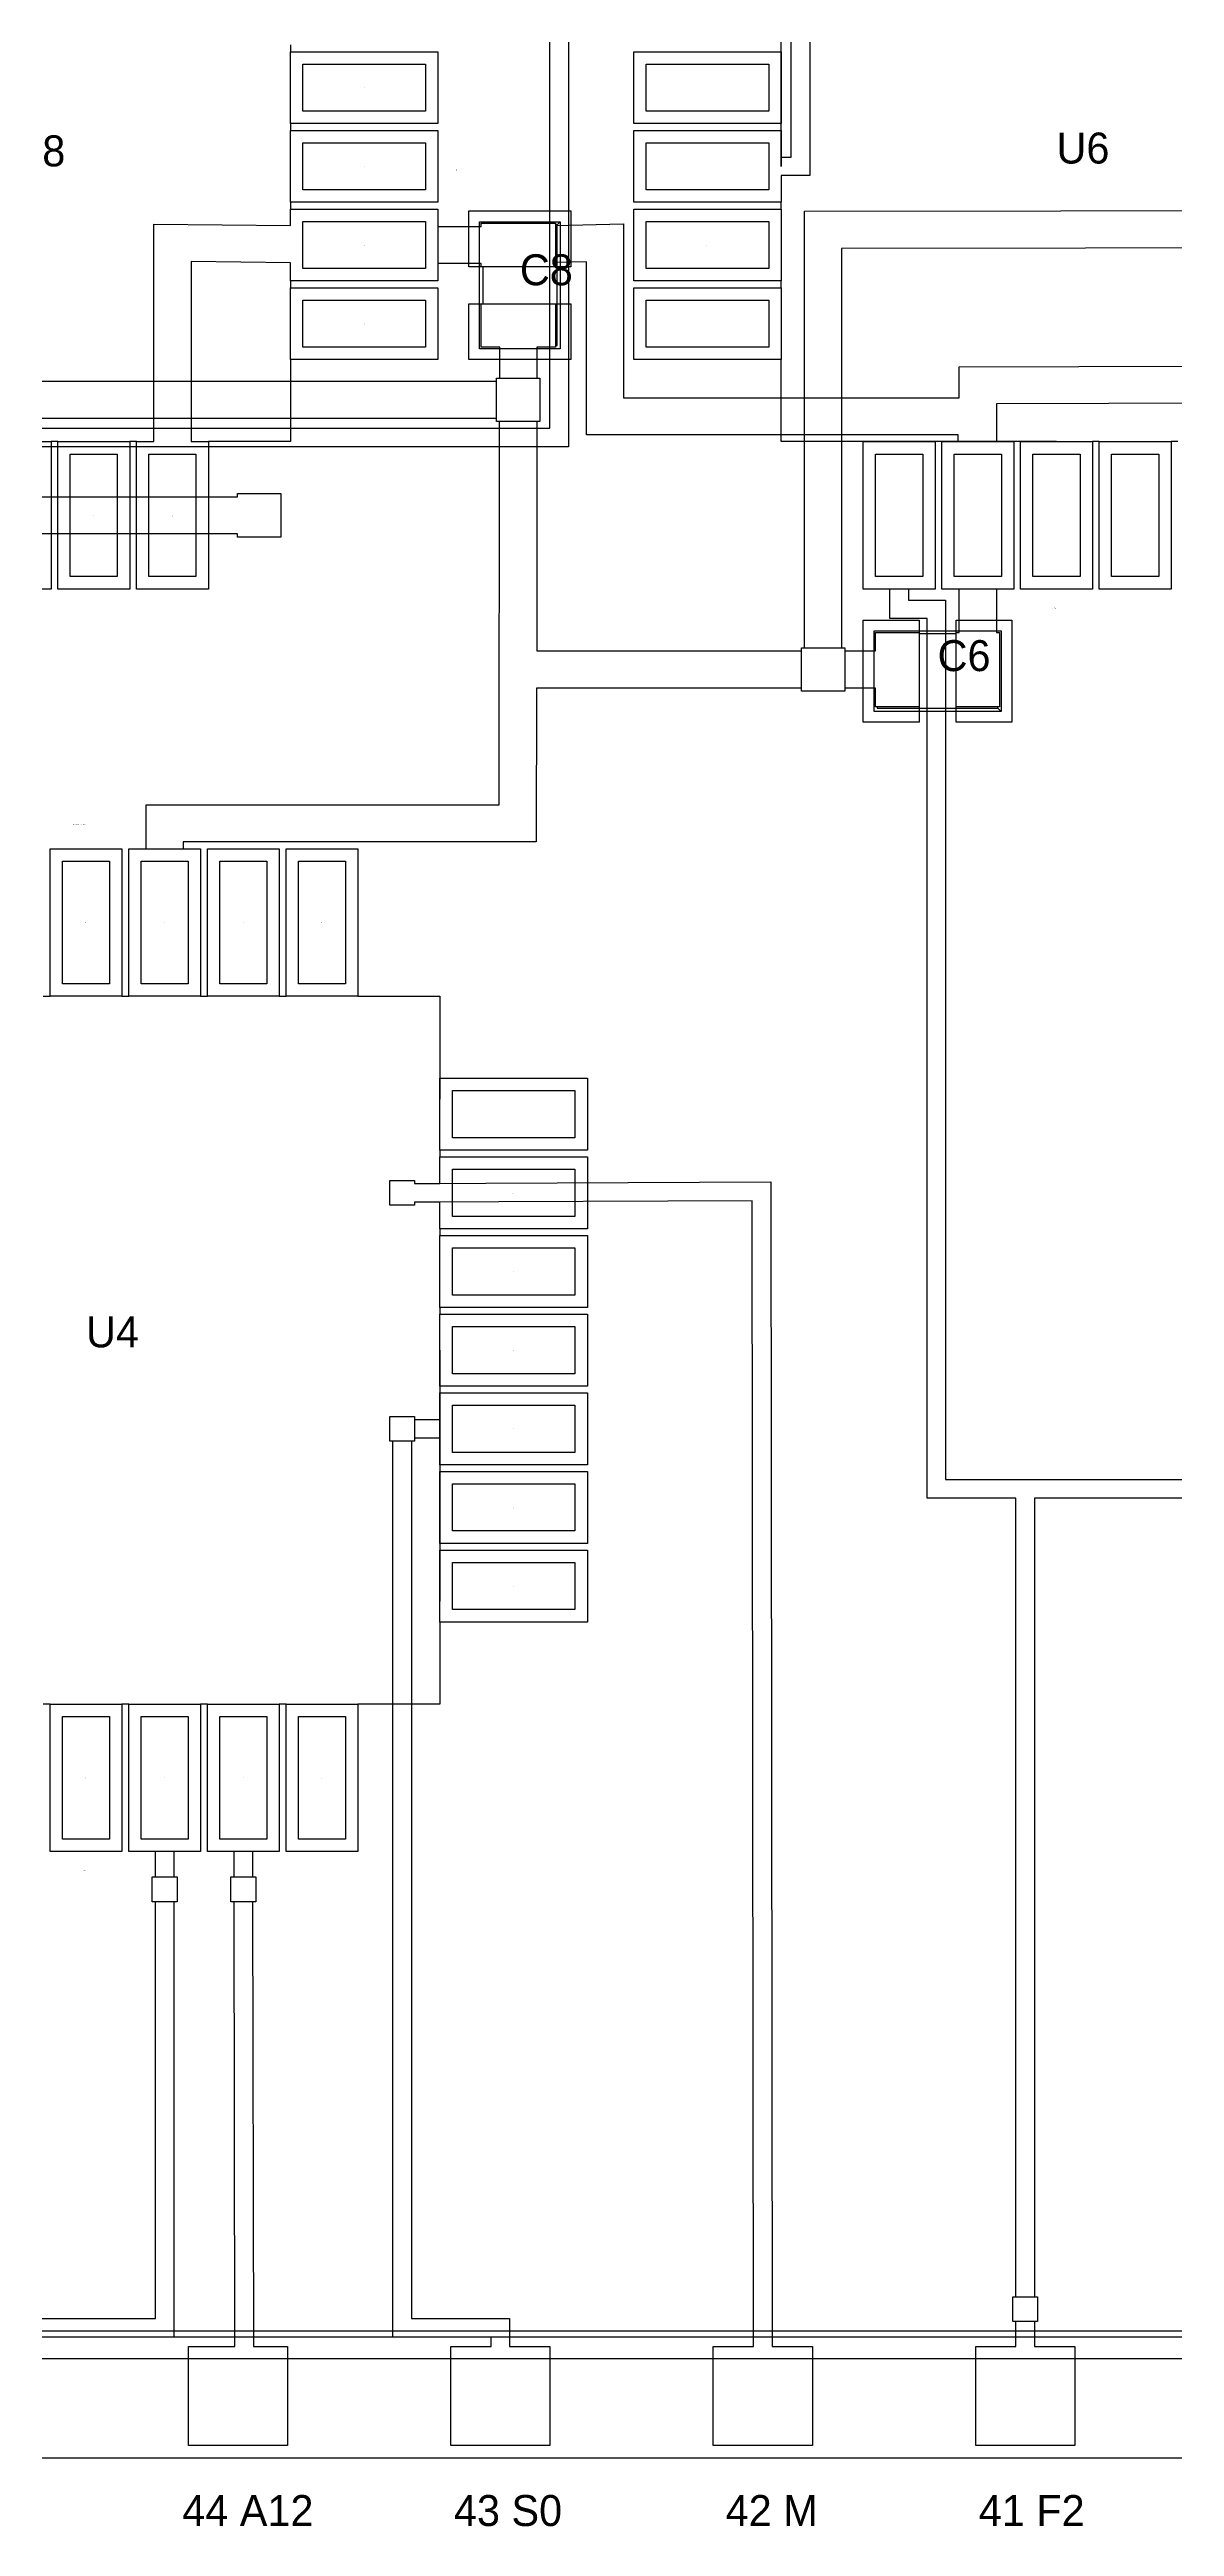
# Model space of a CAD drawing. Extents: x -40 to 39.9, y -38.3 to 38.1.
# Drawn here: x -7.28 to 10.88, y -38.11 to 1.89 of the extents above; entities that cross this region are included whole.
import ezdxf

# ---------------------------------------------------------------- set-up
doc = ezdxf.new("R2010")
doc.units = 0
for name, color, linetype in [('1st Routing Conductor', 2, 'CONTINUOUS'), ('2nd Routing Conductor', 8, 'CONTINUOUS'), ('Chip_wire_Bond', 7, 'CONTINUOUS'), ('Dimention  2', 7, 'CONTINUOUS'), ('Document 1', 7, 'CONTINUOUS'), ('Epoxy', 2, 'CONTINUOUS'), ('RefDes', 7, 'CONTINUOUS'), ('Routing Dielectric', 4, 'CONTINUOUS'), ('substrate utie', 9, 'CONTINUOUS')]:
    doc.layers.add(name, color=color, linetype=linetype)

msp = doc.modelspace()

# ---------------------------------------------------------------- linework, layer by layer
at = {"layer": '1st Routing Conductor', "color": 2}
for points in [[(-28.437, 3.722), (-28.401, -4.128), (-15.6, -4.128), (-15.6, -4.228), (0.8, -4.228), (0.8, 2.372), (-11.699, 2.372), (-11.723, 5.435), (-11.775, 5.435), (-11.775, 5.835), (-11.375, 5.835), (-11.375, 5.435), (-11.423, 5.435), (-11.401, 2.672), (1.1, 2.672), (1.1, -4.528), (-15.9, -4.528), (-15.9, -4.428), (-28.699, -4.428), (-28.737, 3.722), (-28.788, 3.722), (-28.788, 4.122), (-28.388, 4.122), (-28.388, 3.722)], [(-15.77, -4.07), (-15.77, 0.92), (-15.82, 0.92), (-15.82, 1.62), (-15.12, 1.62), (-15.12, 0.92), (-15.17, 0.92), (-15.17, -3.47), (-0.06, -3.47), (-0.06, -3.42), (0.639, -3.42), (0.639, -4.12), (-0.06, -4.12), (-0.06, -4.07)], [(-1.785, -16.374), (-1.385, -16.374), (-1.385, -16.423), (4.365, -16.399), (4.387, -35.2), (5.038, -35.2), (5.038, -35.5), (5.038, -36.8), (3.438, -36.8), (3.438, -35.5), (3.438, -35.2), (4.087, -35.2), (4.065, -16.701), (-1.385, -16.723), (-1.385, -16.774), (-1.785, -16.774)], [(-1.735, -35.05), (-1.735, -20.584), (-1.785, -20.584), (-1.785, -20.184), (-1.385, -20.184), (-1.385, -20.584), (-1.435, -20.584), (-1.435, -34.75), (0.15, -34.75), (0.15, -35.2), (0.8, -35.2), (0.8, -35.5), (0.8, -36.8), (-0.8, -36.8), (-0.8, -35.5), (-0.8, -35.2), (-0.15, -35.2), (-0.15, -35.05)], [(-8.625, -35.2), (-8.625, -34.75), (-5.57, -34.75), (-5.57, -28.019), (-5.62, -28.019), (-5.62, -27.619), (-5.22, -27.619), (-5.22, -28.019), (-5.27, -28.019), (-5.27, -35.05), (-8.325, -35.05), (-8.325, -35.2), (-7.675, -35.2), (-7.675, -35.5), (-7.675, -36.8), (-9.275, -36.8), (-9.275, -35.5), (-9.275, -35.2)], [(-4.288, -35.2), (-4.3, -28.019), (-4.35, -28.019), (-4.35, -27.619), (-3.95, -27.619), (-3.95, -28.019), (-4, -28.019), (-3.988, -35.2), (-3.437, -35.2), (-3.437, -35.5), (-3.437, -36.8), (-5.037, -36.8), (-5.037, -35.5), (-5.037, -35.2)], [(8.325, -35.2), (8.325, -34.8), (8.275, -34.8), (8.275, -34.4), (8.675, -34.4), (8.675, -34.8), (8.625, -34.8), (8.625, -35.2), (9.275, -35.2), (9.275, -35.5), (9.275, -36.8), (7.675, -36.8), (7.675, -35.5), (7.675, -35.2)]]:
    msp.add_lwpolyline(points, close=True, dxfattribs=at)
for points in [[(17.328, -1.308), (5.51, -1.325), (5.51, -7.775), (5.56, -7.775), (5.56, -8.475), (4.86, -8.475), (4.86, -7.775), (4.91, -7.775), (4.91, -0.725), (17.328, -0.708)], [(-8.135, -5.335), (-4.245, -5.335), (-4.245, -5.285), (-3.545, -5.285), (-3.545, -5.985), (-4.245, -5.985), (-4.245, -5.935), (-7.535, -5.935)]]:
    msp.add_lwpolyline(points, dxfattribs=at)
at = {"layer": '2nd Routing Conductor', "color": 8}
for points in [[(4.535, 0.15), (4.695, 0.15), (4.695, 16.848), (4.39, 16.844), (4.39, 15.797), (3.23, 15.797), (3.23, 18.177), (4.39, 18.177), (4.39, 17.144), (4.995, 17.152), (4.995, -0.15), (4.535, -0.15), (4.535, -0.58), (2.155, -0.58), (2.155, 0.58), (4.535, 0.58)], [(-1.01, 1.85), (-1.01, 0.69), (-3.39, 0.69), (-3.39, 1.85)], [(4.535, 0.69), (2.155, 0.69), (2.155, 1.85), (4.535, 1.85)], [(-1.01, 0.58), (-1.01, -0.58), (-3.39, -0.58), (-3.39, 0.58)], [(4.535, -1.85), (2.155, -1.85), (2.155, -0.69), (4.535, -0.69)], [(-1.01, -1.96), (-1.01, -3.12), (-3.39, -3.12), (-3.39, -1.96)], [(4.535, -3.12), (2.155, -3.12), (2.155, -1.96), (4.535, -1.96)], [(0.58, -10.909), (-5.12, -10.909), (-5.12, -11.019), (-4.84, -11.019), (-4.84, -13.399), (-6, -13.399), (-6, -11.019), (-5.72, -11.019), (-5.72, -10.309), (-0.02, -10.309), (-0.012, -4.12), (-0.06, -4.12), (-0.06, -3.42), (-0.011, -3.42), (-0.01, -2.92), (-0.31, -2.92), (-0.31, -2.22), (0.89, -2.22), (0.89, -2.92), (0.59, -2.92), (0.59, -3.42), (0.639, -3.42), (0.639, -4.12), (0.59, -4.12), (0.59, -7.825), (4.86, -7.825), (4.86, -7.775), (5.56, -7.775), (5.56, -7.825), (6.06, -7.825), (6.06, -7.525), (6.76, -7.525), (6.76, -8.725), (6.06, -8.725), (6.06, -8.425), (5.56, -8.425), (5.56, -8.475), (4.86, -8.475), (4.86, -8.425), (0.583, -8.425)], [(-8.415, -6.825), (-8.415, -4.445), (-7.255, -4.445), (-7.255, -6.825), (-7.535, -6.825), (-7.535, -7.285), (-7.485, -7.285), (-7.485, -7.985), (-8.185, -7.985), (-8.185, -7.285), (-8.135, -7.285), (-8.135, -6.825)], [(-5.985, -6.825), (-7.145, -6.825), (-7.145, -4.445), (-5.985, -4.445)], [(9.56, -6.825), (8.4, -6.825), (8.4, -4.445), (9.56, -4.445)], [(10.83, -6.825), (9.67, -6.825), (9.67, -4.445), (10.83, -4.445)], [(-6.11, -13.399), (-7.27, -13.399), (-7.27, -11.019), (-6.11, -11.019)], [(-3.57, -13.399), (-4.73, -13.399), (-4.73, -11.019), (-3.57, -11.019)], [(-2.3, -13.399), (-3.46, -13.399), (-3.46, -11.019), (-2.3, -11.019)], [(1.405, -15.884), (-0.975, -15.884), (-0.975, -14.724), (1.405, -14.724)], [(-1.785, -16.374), (-1.385, -16.374), (-1.385, -16.424), (-0.975, -16.424), (-0.975, -15.994), (1.405, -15.994), (1.405, -17.154), (-0.975, -17.154), (-0.975, -16.724), (-1.385, -16.724), (-1.385, -16.774), (-1.785, -16.774)], [(1.405, -18.424), (-0.975, -18.424), (-0.975, -17.264), (1.405, -17.264)], [(1.405, -19.694), (-0.975, -19.694), (-0.975, -18.534), (1.405, -18.534)], [(-1.785, -20.184), (-1.385, -20.184), (-1.385, -20.234), (-0.975, -20.234), (-0.975, -19.804), (1.405, -19.804), (1.405, -20.964), (-0.975, -20.964), (-0.975, -20.534), (-1.385, -20.534), (-1.385, -20.584), (-1.785, -20.584)], [(1.405, -22.234), (-0.975, -22.234), (-0.975, -21.074), (1.405, -21.074)], [(1.405, -23.504), (-0.975, -23.504), (-0.975, -22.344), (1.405, -22.344)], [(-6.11, -27.209), (-7.27, -27.209), (-7.27, -24.829), (-6.11, -24.829)], [(-5.57, -27.619), (-5.57, -27.209), (-6, -27.209), (-6, -24.829), (-4.84, -24.829), (-4.84, -27.209), (-5.27, -27.209), (-5.27, -27.619), (-5.22, -27.619), (-5.22, -28.019), (-5.62, -28.019), (-5.62, -27.619)], [(-4.73, -24.829), (-3.57, -24.829), (-3.57, -27.209), (-4, -27.209), (-4, -27.619), (-3.95, -27.619), (-3.95, -28.019), (-4.35, -28.019), (-4.35, -27.619), (-4.3, -27.619), (-4.3, -27.209), (-4.73, -27.209)], [(-2.3, -27.209), (-3.46, -27.209), (-3.46, -24.829), (-2.3, -24.829)]]:
    msp.add_lwpolyline(points, close=True, dxfattribs=at)
for points in [[(17.078, -3.81), (8.01, -3.834), (8.01, -4.445), (8.29, -4.445), (8.29, -6.825), (8.01, -6.825), (8.01, -7.525), (8.06, -7.525), (8.06, -8.725), (7.36, -8.725), (7.36, -7.525), (7.41, -7.525), (7.41, -6.825), (7.13, -6.825), (7.13, -4.445), (7.395, -4.445), (7.394, -4.335), (1.39, -4.335), (1.39, -1.543), (0.89, -1.555), (0.89, -1.62), (-0.31, -1.62), (-0.31, -1.57), (-1.01, -1.57), (-1.01, -1.85), (-3.39, -1.85), (-3.39, -1.557), (-4.995, -1.538), (-4.995, -4.445), (-4.715, -4.445), (-4.715, -5.335), (-4.245, -5.335), (-4.245, -5.285), (-3.545, -5.285), (-3.545, -5.985), (-4.245, -5.985), (-4.245, -5.935), (-4.715, -5.935), (-4.715, -6.825), (-5.875, -6.825), (-5.875, -4.445), (-5.595, -4.445), (-5.595, -0.932), (-3.39, -0.957), (-3.39, -0.69), (-1.01, -0.69), (-1.01, -0.97), (-0.31, -0.97), (-0.31, -0.92), (0.89, -0.92), (0.89, -0.955), (1.99, -0.927), (1.99, -3.735), (7.41, -3.735), (7.41, -3.236), (17.078, -3.21)], [(15.797, -21.502), (8.625, -21.502), (8.625, -34.4), (8.675, -34.4), (8.675, -34.8), (8.275, -34.8), (8.275, -34.4), (8.325, -34.4), (8.325, -21.502), (6.89, -21.502), (6.89, -7.302), (6.29, -7.302), (6.29, -6.825), (5.86, -6.825), (5.86, -4.445), (7.02, -4.445), (7.02, -6.825), (6.59, -6.825), (6.59, -7.002), (7.19, -7.002), (7.19, -21.202), (8.325, -21.202), (8.325, -21.2), (15.797, -21.202)]]:
    msp.add_lwpolyline(points, dxfattribs=at)
at = {"layer": 'Chip_wire_Bond', "color": 7}
for points in [[(-3.19, 1.65), (-1.21, 1.65), (-1.21, 0.89), (-3.19, 0.89)], [(2.355, 1.65), (4.335, 1.65), (4.335, 0.89), (2.355, 0.89)], [(-3.19, 0.38), (-1.21, 0.38), (-1.21, -0.38), (-3.19, -0.38)], [(4.335, 0.38), (4.335, -0.38), (2.355, -0.38), (2.355, 0.38)], [(-3.19, -0.89), (-1.21, -0.89), (-1.21, -1.65), (-3.19, -1.65)], [(4.335, -0.89), (4.335, -1.65), (2.355, -1.65), (2.355, -0.89)], [(-3.19, -2.16), (-1.21, -2.16), (-1.21, -2.92), (-3.19, -2.92)], [(4.335, -2.16), (4.335, -2.92), (2.355, -2.92), (2.355, -2.16)], [(-6.945, -4.645), (-6.185, -4.645), (-6.185, -6.625), (-6.945, -6.625)], [(-5.675, -4.645), (-4.915, -4.645), (-4.915, -6.625), (-5.675, -6.625)], [(6.82, -4.645), (6.82, -6.625), (6.06, -6.625), (6.06, -4.645)], [(8.09, -4.645), (8.09, -6.625), (7.33, -6.625), (7.33, -4.645)], [(9.36, -4.645), (9.36, -6.625), (8.6, -6.625), (8.6, -4.645)], [(9.87, -4.645), (10.63, -4.645), (10.63, -6.625), (9.87, -6.625)], [(-6.31, -11.219), (-6.31, -13.199), (-7.07, -13.199), (-7.07, -11.219)], [(-5.04, -11.219), (-5.04, -13.199), (-5.8, -13.199), (-5.8, -11.219)], [(-3.77, -11.219), (-3.77, -13.199), (-4.53, -13.199), (-4.53, -11.219)], [(-2.5, -11.219), (-2.5, -13.199), (-3.26, -13.199), (-3.26, -11.219)], [(1.205, -14.924), (1.205, -15.684), (-0.775, -15.684), (-0.775, -14.924)], [(1.205, -16.194), (1.205, -16.954), (-0.775, -16.954), (-0.775, -16.194)], [(-0.775, -17.464), (1.205, -17.464), (1.205, -18.224), (-0.775, -18.224)], [(1.205, -18.734), (1.205, -19.494), (-0.775, -19.494), (-0.775, -18.734)], [(1.205, -20.004), (1.205, -20.764), (-0.775, -20.764), (-0.775, -20.004)], [(1.205, -21.274), (1.205, -22.034), (-0.775, -22.034), (-0.775, -21.274)], [(1.205, -22.544), (1.205, -23.304), (-0.775, -23.304), (-0.775, -22.544)], [(-6.31, -25.029), (-6.31, -27.009), (-7.07, -27.009), (-7.07, -25.029)], [(-5.04, -25.029), (-5.04, -27.009), (-5.8, -27.009), (-5.8, -25.029)], [(-4.53, -25.029), (-3.77, -25.029), (-3.77, -27.009), (-4.53, -27.009)], [(-2.5, -25.029), (-2.5, -27.009), (-3.26, -27.009), (-3.26, -25.029)]]:
    msp.add_lwpolyline(points, close=True, dxfattribs=at)
at = {"layer": 'Dimention  2', "color": 7}
for points in [[(10.94, -4.445), (10.83, -4.445), (10.83, -6.825), (9.67, -6.825), (9.67, -4.445), (9.56, -4.445), (9.56, -6.825), (8.4, -6.825), (8.4, -4.445), (8.98, -4.445), (4.535, -4.445), (4.535, -3.12), (2.155, -3.12), (2.155, -1.96), (4.535, -1.96), (4.535, -1.85), (2.155, -1.85), (2.155, -0.69), (4.535, -0.69), (4.535, -0.58), (2.155, -0.58), (2.155, 0.58), (4.535, 0.58), (4.535, 0), (4.535, 4.445)], [(-3.39, 1.96), (-3.39, 1.85), (-1.01, 1.85), (-1.01, 0.69), (-3.39, 0.69), (-3.39, 0.58), (-1.01, 0.58), (-1.01, -0.58), (-3.39, -0.58), (-3.39, -0.69), (-1.01, -0.69), (-1.01, -1.85), (-3.39, -1.85), (-3.39, -1.96), (-1.01, -1.96), (-1.01, -3.12), (-3.39, -3.12), (-3.39, -4.445), (-4.715, -4.445), (-4.715, -6.825), (-5.875, -6.825), (-5.875, -4.445), (-5.985, -4.445), (-5.985, -6.825), (-7.145, -6.825), (-7.145, -4.445), (-7.255, -4.445), (-7.255, -6.825), (-8.415, -6.825)], [(-7.38, -13.399), (-7.27, -13.399), (-7.27, -11.019), (-6.11, -11.019), (-6.11, -13.399), (-6, -13.399), (-6, -11.019), (-4.84, -11.019), (-4.84, -13.399), (-4.73, -13.399), (-4.73, -11.019), (-3.57, -11.019), (-3.57, -13.399), (-3.46, -13.399), (-3.46, -11.019), (-2.65, -11.019), (-2.3, -11.019), (-2.3, -11.369), (-2.3, -13.399), (-0.975, -13.399), (-0.975, -15.061), (-0.975, -14.724), (1.405, -14.724), (1.405, -15.884), (-0.975, -15.884), (-0.975, -15.994), (1.405, -15.994), (1.405, -17.154), (-0.975, -17.154), (-0.975, -17.264), (1.405, -17.264), (1.405, -18.424), (-0.975, -18.424), (-0.975, -18.534), (1.405, -18.534), (1.405, -19.694), (-0.975, -19.694), (-0.975, -19.114), (-0.975, -23.167), (-0.975, -22.344), (1.405, -22.344), (1.405, -23.504), (-0.975, -23.504), (-0.975, -24.829), (-2.3, -24.829), (-2.3, -27.209), (-3.46, -27.209), (-3.46, -24.829), (-3.57, -24.829), (-3.57, -27.209), (-4.73, -27.209), (-4.73, -24.829), (-4.84, -24.829), (-4.84, -27.209), (-6, -27.209), (-6, -24.829), (-6.11, -24.829), (-6.11, -27.209), (-7.27, -27.209), (-7.27, -24.829), (-7.38, -24.829)]]:
    msp.add_lwpolyline(points, dxfattribs=at)
for points in [[(4.535, 1.85), (4.535, 0.69), (2.155, 0.69), (2.155, 1.85)], [(7.02, -4.445), (7.02, -6.825), (5.86, -6.825), (5.86, -4.445)], [(8.29, -4.445), (8.29, -6.825), (7.13, -6.825), (7.13, -4.445)], [(1.405, -19.804), (1.405, -20.964), (-0.975, -20.964), (-0.975, -19.804)], [(1.405, -21.074), (1.405, -22.234), (-0.975, -22.234), (-0.975, -21.074)]]:
    msp.add_lwpolyline(points, close=True, dxfattribs=at)
at = {"layer": 'Document 1', "color": 7}
for points in [[(-35.05, 35.05), (-34.95, 34.95), (-34.95, -34.95), (34.95, -34.95), (34.95, 34.95), (-34.95, 34.95), (-35.05, 35.05), (35.05, 35.05), (35.05, -35.05), (-35.05, -35.05)], [(0.965, -0.895), (0.915, -0.945), (0.89, -0.945), (0.89, -1.62), (-0.285, -1.62), (-0.285, -2.22), (0.89, -2.22), (0.89, -2.895), (0.915, -2.895), (0.915, -0.945), (0.965, -0.895), (0.965, -2.945), (-0.335, -2.945), (-0.335, -0.895)], [(8.085, -8.8), (8.035, -8.75), (8.035, -8.725), (7.36, -8.725), (7.36, -7.55), (6.76, -7.55), (6.76, -8.725), (6.085, -8.725), (6.085, -8.75), (8.035, -8.75), (8.085, -8.8), (6.035, -8.8), (6.035, -7.5), (8.085, -7.5)]]:
    msp.add_lwpolyline(points, close=True, dxfattribs=at)
at = {"layer": 'Epoxy', "color": 2}
for points in [[(-0.51, -0.72), (1.14, -0.72), (1.14, -1.62), (-0.51, -1.62)], [(-0.51, -2.22), (1.14, -2.22), (1.14, -3.12), (-0.51, -3.12)], [(6.76, -7.325), (6.76, -8.975), (5.86, -8.975), (5.86, -7.325)], [(8.26, -8.975), (7.36, -8.975), (7.36, -7.325), (8.26, -7.325)]]:
    msp.add_lwpolyline(points, close=True, dxfattribs=at)
at = {"layer": 'Routing Dielectric', "color": 4}
msp.add_lwpolyline([(17.75, -35.4), (8.875, -35.4), (8.32, -35.4), (7.766, -35.4), (6.656, -35.4), (4.438, -35.4), (0, -35.4), (-4.438, -35.4), (-8.875, -35.4)], dxfattribs=at)
at = {"layer": 'substrate utie', "color": 9}
msp.add_lwpolyline([(-37, -37), (37, -37), (37, 37), (-37, 37)], close=True, dxfattribs=at)

# ---------------------------------------------------------------- texts
at = {"layer": 'Dimention  2', "color": 7}
for s, rotation, p in [('2', 270, (-2.2, 1.27)), ('15', 180, (3.345, 1.27)), ('16', 180, (3.345, 0)), ('1', 270, (-2.2, 0)), ('LCC_LCC20', 270, (-0.71, 0)), ('20', 270, (-2.2, -1.27)), ('17', 180, (3.345, -1.27)), ('19', 270, (-2.2, -2.54)), ('18', 180, (3.345, -2.54)), ('17', 270, (-6.565, -5.635)), ('18', 270, (-5.295, -5.635)), ('19', 180, (6.44, -5.635)), ('20', 180, (7.71, -5.635)), ('1', 180, (8.98, -5.635)), ('2', 180, (10.25, -5.635)), ('LCC_LCC20', 180, (8.98, -7.125)), ('LCC-28  11.4mm sq  1.27mm pitch', 180, (-6.69, -10.619)), ('15', 180, (-6.69, -12.209)), ('14', 180, (-5.42, -12.209)), ('13', 180, (-4.15, -12.209)), ('12', 180, (-2.88, -12.209)), ('11', 180, (0.215, -15.304)), ('10', 180, (0.215, -16.574)), ('9', 180, (0.215, -17.844)), ('8', 180, (0.215, -19.114)), ('7', 180, (0.215, -20.384)), ('6', 180, (0.215, -21.654)), ('5', 180, (0.215, -22.924)), ('1', 180, (-6.69, -26.019)), ('2', 180, (-5.42, -26.019)), ('3', 180, (-4.15, -26.019)), ('4', 180, (-2.88, -26.019)), ('LCC_LCC28', 180, (-6.69, -27.509))]:
    msp.add_text(s, height=0.01, rotation=rotation, dxfattribs=at).set_placement(p)
at = {"layer": 'Document 1', "color": 7}
for s, p in [('44 A12', (-5.137, -38.1)), ('43 S0', (-0.75, -38.1)), ('42 M', (3.638, -38.1)), ('41 F2', (7.725, -38.1))]:
    msp.add_text(s, height=0.5, dxfattribs=at).set_placement(p)
at = {"layer": 'RefDes', "color": 7}
for s, p in [('U8', (-7.88, 0)), ('U6', (8.98, 0.045)), ('C8', (0.315, -1.92)), ('C6', (7.06, -8.15)), ('U4', (-6.69, -19.069))]:
    msp.add_text(s, height=0.5, dxfattribs=at).set_placement(p)

doc.saveas('drawing.dxf')
